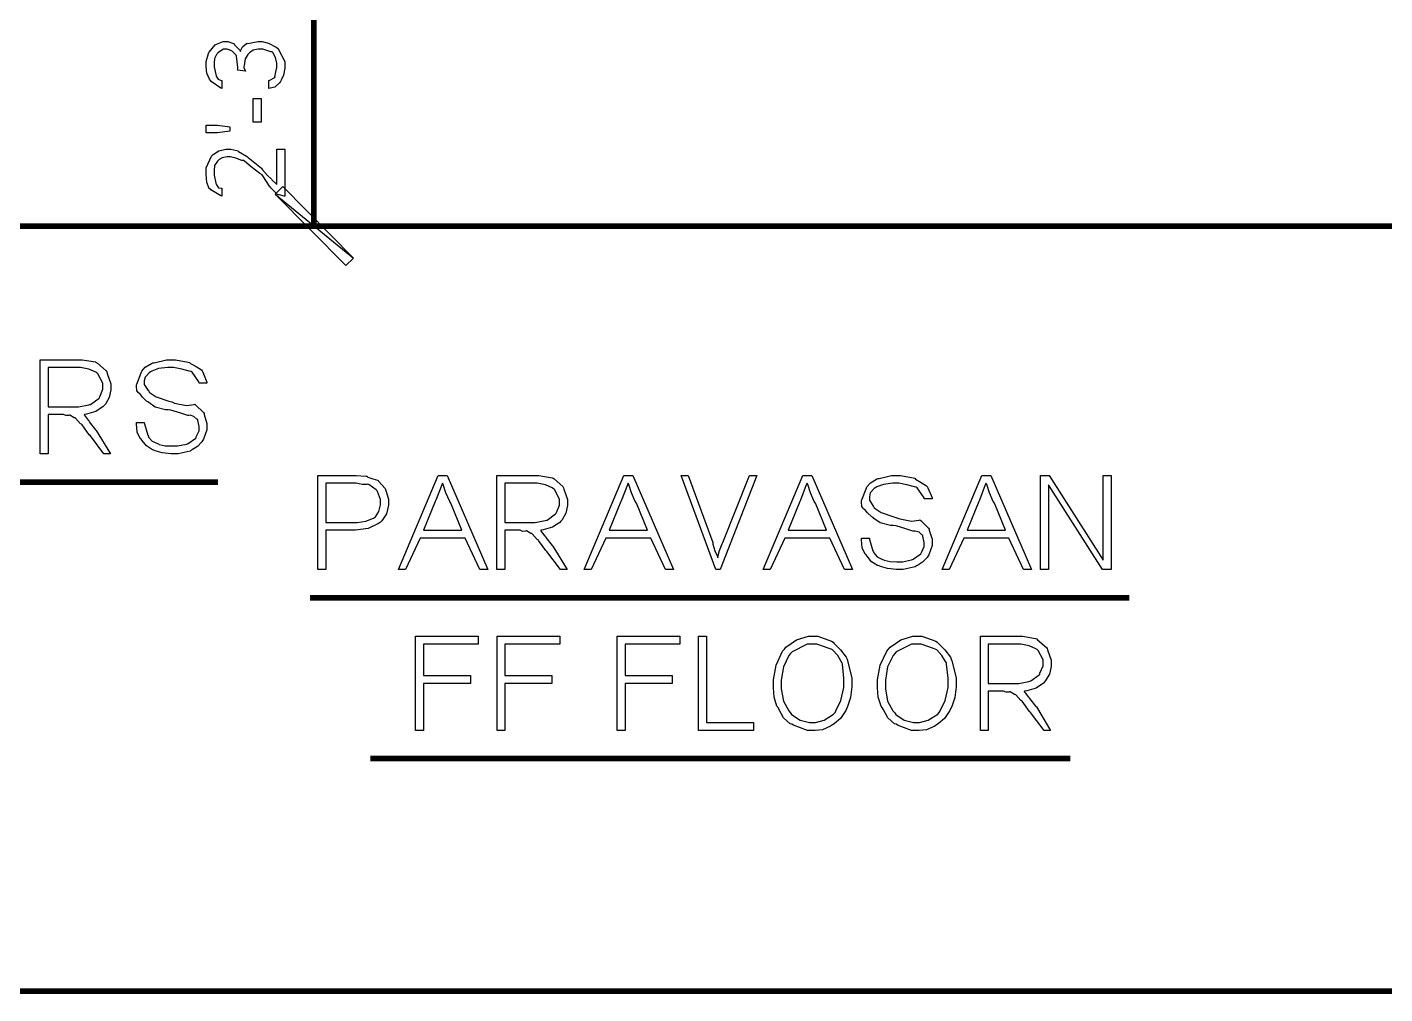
# Model space of a CAD drawing. Extents: x 0.3 to 7.8, y 0.3 to 11.5.
# Drawn here: x 2.834 to 5.239, y 0.3 to 2.012 of the extents above; entities that cross this region are included whole.
import ezdxf

# ---------------------------------------------------------------- set-up
doc = ezdxf.new("R2010")
doc.units = 0
doc.layers.get('0').update_dxf_attribs({"linetype": 'CONTINUOUS'})

msp = doc.modelspace()

# ---------------------------------------------------------------- linework, layer by layer
at = {"color": 5, "const_width": 0.01}
msp.add_lwpolyline([(1.00168, 1.66), (7.03668, 1.66), (7.03668, 10.7116), (1.00168, 10.7116), (1.00168, 1.66)], close=True, dxfattribs=at)
at = {"color": 0, "const_width": 0.01}
msp.add_lwpolyline([(3.34169, 2.11333), (3.34169, 1.66)], dxfattribs=at)
at = {"color": 1}
for points in [[(3.26221, 1.90386), (3.26221, 1.91775), (3.2634, 1.91824), (3.27229, 1.9235), (3.27285, 1.92404), (3.27274, 1.9241), (3.27393, 1.93033), (3.2761, 1.94125), (3.2761, 1.94488), (3.2761, 1.94835), (3.27399, 1.95861), (3.26904, 1.96778), (3.26764, 1.96853), (3.26574, 1.96858), (3.25119, 1.97331), (3.24636, 1.97331), (3.24322, 1.97331), (3.23389, 1.9714), (3.22786, 1.96701), (3.22661, 1.96571), (3.22478, 1.96392), (3.22, 1.95628), (3.21881, 1.94874), (3.21881, 1.94618), (3.21799, 1.94553), (3.21772, 1.94075), (3.22021, 1.93544), (3.22054, 1.93425), (3.20665, 1.93619), (3.20665, 1.93619), (3.20688, 1.93847), (3.20688, 1.93924), (3.20682, 1.94081), (3.20469, 1.96094), (3.20426, 1.96268), (3.20281, 1.96419), (3.19661, 1.97026), (3.18799, 1.97331), (3.18517, 1.97331), (3.18158, 1.97331), (3.17176, 1.96718), (3.17085, 1.96593), (3.16938, 1.96419), (3.16569, 1.95665), (3.16499, 1.94933), (3.16499, 1.94683), (3.16499, 1.942), (3.16786, 1.92882), (3.16846, 1.92751), (3.16872, 1.92557), (3.17236, 1.92003), (3.17768, 1.91812), (3.17887, 1.91775), (3.17887, 1.90386), (3.17665, 1.9044), (3.15967, 1.91635), (3.15847, 1.91818), (3.15662, 1.92003), (3.15201, 1.93078), (3.1511, 1.94233), (3.1511, 1.94618), (3.1511, 1.95144), (3.15489, 1.96565), (3.15565, 1.96724), (3.15603, 1.96821), (3.16689, 1.98118), (3.16824, 1.98199), (3.16928, 1.98215), (3.18115, 1.98719), (3.18517, 1.98719), (3.18901, 1.98719), (3.19937, 1.9834), (3.20057, 1.98264), (3.20107, 1.98113), (3.21094, 1.97086), (3.21164, 1.9694), (3.21169, 1.97049), (3.21539, 1.97743), (3.22206, 1.9834), (3.22358, 1.98394), (3.22478, 1.98361), (3.23329, 1.98508), (3.24289, 1.98719), (3.24615, 1.98719), (3.25, 1.98719), (3.26156, 1.98415), (3.27501, 1.97711), (3.27718, 1.97504), (3.27919, 1.97287), (3.28999, 1.95139), (3.28999, 1.94422), (3.28999, 1.94006), (3.28808, 1.92736), (3.28364, 1.91829), (3.28239, 1.91644), (3.28054, 1.91357), (3.27262, 1.90619), (3.26426, 1.90414), (3.26221, 1.90386)], [(3.24832, 1.8444), (3.23443, 1.8444), (3.23443, 1.88607), (3.24832, 1.88607), (3.24832, 1.8444)], [(3.19276, 1.82813), (3.17085, 1.82508), (3.1511, 1.82508), (3.1511, 1.83897), (3.17085, 1.83897), (3.19276, 1.83572), (3.19276, 1.82813)], [(3.2761, 1.79656), (3.28999, 1.79656), (3.28999, 1.71322), (3.28901, 1.71322), (3.28, 1.71517), (3.27914, 1.7156), (3.27746, 1.71615), (3.26525, 1.72775), (3.26417, 1.72928), (3.26292, 1.73068), (3.25114, 1.74881), (3.24983, 1.75076), (3.24615, 1.7531), (3.23074, 1.76519), (3.21881, 1.77485), (3.21685, 1.77593), (3.21403, 1.77647), (3.20329, 1.78011), (3.19407, 1.78267), (3.19103, 1.78267), (3.1881, 1.78267), (3.17947, 1.78119), (3.17383, 1.77778), (3.17258, 1.77681), (3.17068, 1.77518), (3.1659, 1.76758), (3.16499, 1.75857), (3.16499, 1.75553), (3.16499, 1.75032), (3.16803, 1.736), (3.16868, 1.73469), (3.16894, 1.73296), (3.17258, 1.72808), (3.17731, 1.72711), (3.17887, 1.72711), (3.17887, 1.71322), (3.1766, 1.71354), (3.15944, 1.72418), (3.15826, 1.72601), (3.15647, 1.72683), (3.15196, 1.73742), (3.1511, 1.75119), (3.1511, 1.75575), (3.1511, 1.76318), (3.16049, 1.78369), (3.16237, 1.78549), (3.16325, 1.78711), (3.17344, 1.79346), (3.18599, 1.79656), (3.19015, 1.79656), (3.19433, 1.79656), (3.20546, 1.79383), (3.20688, 1.79329), (3.20817, 1.79194), (3.2225, 1.78413), (3.22401, 1.78288), (3.22521, 1.78168), (3.2461, 1.76471), (3.24875, 1.76247), (3.25092, 1.75956), (3.25982, 1.74972), (3.26594, 1.74393), (3.26676, 1.74294), (3.26714, 1.74186), (3.27528, 1.73426), (3.2761, 1.73361), (3.2761, 1.79656)], [(3.34885, 1.05165), (3.34885, 1.21832), (3.41069, 1.21832), (3.41689, 1.21832), (3.43403, 1.21707), (3.43544, 1.2168), (3.43718, 1.21544), (3.44613, 1.2124), (3.45426, 1.21018), (3.45562, 1.2092), (3.45617, 1.2079), (3.46799, 1.1951), (3.46886, 1.19336), (3.46892, 1.19146), (3.47385, 1.17616), (3.47385, 1.17101), (3.47385, 1.16591), (3.47026, 1.15055), (3.46192, 1.13786), (3.45953, 1.13542), (3.456, 1.13303), (3.43772, 1.12462), (3.41531, 1.12109), (3.40788, 1.12109), (3.36274, 1.12109), (3.36274, 1.05165), (3.34885, 1.05165)], [(3.36274, 1.13498), (3.41351, 1.13498), (3.41857, 1.13498), (3.43386, 1.13726), (3.44754, 1.14258), (3.44933, 1.1441), (3.45079, 1.14491), (3.45688, 1.15419), (3.45996, 1.16634), (3.45996, 1.17036), (3.45996, 1.17556), (3.45469, 1.18978), (3.45367, 1.19119), (3.45199, 1.1926), (3.43907, 1.20226), (3.43739, 1.20269), (3.43582, 1.20199), (3.42725, 1.20247), (3.41661, 1.20443), (3.41308, 1.20443), (3.36274, 1.20443), (3.36274, 1.13498)], [(3.49175, 1.05165), (3.56185, 1.21832), (3.5779, 1.21832), (3.64974, 1.05165), (3.63564, 1.05165), (3.60981, 1.10721), (3.52994, 1.10721), (3.5039, 1.05165), (3.49175, 1.05165)], [(3.53581, 1.12109), (3.60394, 1.12109), (3.58442, 1.16905), (3.58231, 1.17204), (3.57547, 1.18766), (3.57086, 1.20204), (3.56988, 1.20443), (3.56814, 1.20171), (3.55772, 1.17475), (3.55664, 1.17209), (3.53581, 1.12109)], [(3.66596, 1.05165), (3.66596, 1.21832), (3.73172, 1.21832), (3.74018, 1.21832), (3.76361, 1.21436), (3.76557, 1.21354), (3.76725, 1.21202), (3.78282, 1.19868), (3.78401, 1.19662), (3.78456, 1.19412), (3.79096, 1.17584), (3.79096, 1.16971), (3.79096, 1.16509), (3.78803, 1.15126), (3.78136, 1.13976), (3.77946, 1.13759), (3.77735, 1.1352), (3.76454, 1.12663), (3.74804, 1.12169), (3.74408, 1.12109), (3.74354, 1.12044), (3.7506, 1.11133), (3.7519, 1.11046), (3.75261, 1.10829), (3.76383, 1.09407), (3.76514, 1.0931), (3.79031, 1.05165), (3.7786, 1.05165), (3.75472, 1.08333), (3.75265, 1.08534), (3.7399, 1.10319), (3.73888, 1.10438), (3.73753, 1.10471), (3.7284, 1.11469), (3.7276, 1.11523), (3.72629, 1.11518), (3.71847, 1.12001), (3.71761, 1.12023), (3.71642, 1.11947), (3.71143, 1.11925), (3.70692, 1.12109), (3.70546, 1.12109), (3.67985, 1.12109), (3.67985, 1.05165), (3.66596, 1.05165)], [(3.67985, 1.13498), (3.72715, 1.13498), (3.73378, 1.13498), (3.75174, 1.13824), (3.75364, 1.13889), (3.75515, 1.13921), (3.77001, 1.15007), (3.771, 1.15148), (3.77132, 1.15272), (3.77707, 1.16596), (3.77707, 1.17036), (3.77707, 1.17649), (3.76801, 1.19331), (3.76622, 1.19488), (3.76417, 1.19613), (3.75206, 1.2015), (3.73742, 1.20443), (3.73258, 1.20443), (3.67985, 1.20443), (3.67985, 1.13498)], [(3.82069, 1.05165), (3.89079, 1.21832), (3.90685, 1.21832), (3.97868, 1.05165), (3.96457, 1.05165), (3.93875, 1.10721), (3.85889, 1.10721), (3.83285, 1.05165), (3.82069, 1.05165)], [(3.86475, 1.12109), (3.93289, 1.12109), (3.91336, 1.16905), (3.91124, 1.17204), (3.9044, 1.18766), (3.89979, 1.20204), (3.89882, 1.20443), (3.89708, 1.20171), (3.88667, 1.17475), (3.88558, 1.17209), (3.86475, 1.12109)], [(4.05365, 1.05165), (3.99246, 1.21832), (4.00483, 1.21832), (4.04844, 1.09939), (4.04833, 1.09652), (4.05186, 1.08474), (4.05675, 1.0746), (4.05735, 1.07248), (4.05735, 1.07416), (4.06049, 1.08507), (4.06538, 1.09717), (4.06625, 1.09939), (4.11376, 1.21832), (4.12636, 1.21832), (4.06125, 1.05165), (4.05365, 1.05165)], [(4.13781, 1.05165), (4.2079, 1.21832), (4.22396, 1.21832), (4.29579, 1.05165), (4.28168, 1.05165), (4.25586, 1.10721), (4.176, 1.10721), (4.14996, 1.05165), (4.13781, 1.05165)], [(4.18186, 1.12109), (4.25, 1.12109), (4.23047, 1.16905), (4.22835, 1.17204), (4.22151, 1.18766), (4.2169, 1.20204), (4.21593, 1.20443), (4.21419, 1.20171), (4.20378, 1.17475), (4.20269, 1.17209), (4.18186, 1.12109)], [(4.31196, 1.10721), (4.32585, 1.10721), (4.32607, 1.10498), (4.33225, 1.08491), (4.33322, 1.08312), (4.33356, 1.08111), (4.33968, 1.07395), (4.34918, 1.06966), (4.35124, 1.06901), (4.35226, 1.06814), (4.36268, 1.06597), (4.37457, 1.06554), (4.37858, 1.06554), (4.38456, 1.06554), (4.40072, 1.06879), (4.40246, 1.06944), (4.4036, 1.06982), (4.41699, 1.07954), (4.41786, 1.08073), (4.41797, 1.08181), (4.42307, 1.09223), (4.42307, 1.0957), (4.42307, 1.09977), (4.4209, 1.11057), (4.42046, 1.11198), (4.41906, 1.11306), (4.41385, 1.11762), (4.40717, 1.11979), (4.40506, 1.11957), (4.40283, 1.11963), (4.39051, 1.12375), (4.3731, 1.12912), (4.36838, 1.12978), (4.36361, 1.12978), (4.34517, 1.13428), (4.33365, 1.14225), (4.33236, 1.14388), (4.33008, 1.14502), (4.32243, 1.15218), (4.31776, 1.15826), (4.31694, 1.15885), (4.31603, 1.15875), (4.31256, 1.1633), (4.31196, 1.17122), (4.31196, 1.17383), (4.3125, 1.17497), (4.3201, 1.19488), (4.32107, 1.19662), (4.32124, 1.19792), (4.32764, 1.20519), (4.33843, 1.21181), (4.34082, 1.21267), (4.3431, 1.21294), (4.36513, 1.21832), (4.3725, 1.21832), (4.38092, 1.21832), (4.40369, 1.21419), (4.40614, 1.21332), (4.40767, 1.21175), (4.41764, 1.20605), (4.42719, 1.2002), (4.4285, 1.19857), (4.42931, 1.19634), (4.43685, 1.17871), (4.43696, 1.17665), (4.42307, 1.17665), (4.42269, 1.17893), (4.41075, 1.19613), (4.40875, 1.19727), (4.4056, 1.19792), (4.39214, 1.20182), (4.37788, 1.20443), (4.37315, 1.20443), (4.36762, 1.20443), (4.35101, 1.20253), (4.33897, 1.19813), (4.33713, 1.19683), (4.33431, 1.1951), (4.32726, 1.18766), (4.32585, 1.18072), (4.32585, 1.17839), (4.32585, 1.17453), (4.33251, 1.16401), (4.33388, 1.16298), (4.33447, 1.16108), (4.34694, 1.15245), (4.36914, 1.14486), (4.37468, 1.14345), (4.37961, 1.14144), (4.40056, 1.13748), (4.41417, 1.13905), (4.41547, 1.13976), (4.41678, 1.13829), (4.43088, 1.12478), (4.43175, 1.12305), (4.43186, 1.12126), (4.43696, 1.10536), (4.43696, 1.10004), (4.43696, 1.09397), (4.43099, 1.07769), (4.42979, 1.07574), (4.428, 1.07302), (4.42019, 1.0644), (4.4114, 1.05903), (4.40918, 1.05794), (4.4069, 1.05637), (4.38579, 1.05165), (4.37879, 1.05165), (4.37354, 1.05165), (4.35775, 1.05328), (4.34538, 1.05707), (4.34299, 1.05816), (4.34033, 1.0587), (4.32975, 1.06548), (4.32178, 1.07552), (4.32042, 1.07769), (4.31836, 1.07888), (4.31321, 1.09006), (4.31201, 1.10449), (4.31196, 1.10721)], [(4.45492, 1.05165), (4.52501, 1.21832), (4.54107, 1.21832), (4.6129, 1.05165), (4.59879, 1.05165), (4.57297, 1.10721), (4.49311, 1.10721), (4.46707, 1.05165), (4.45492, 1.05165)], [(4.49897, 1.12109), (4.56711, 1.12109), (4.54758, 1.16905), (4.54546, 1.17204), (4.53863, 1.18766), (4.53401, 1.20204), (4.53304, 1.20443), (4.53131, 1.20171), (4.52089, 1.17475), (4.51981, 1.17209), (4.49897, 1.12109)], [(4.62907, 1.05165), (4.62907, 1.21832), (4.64447, 1.21832), (4.74018, 1.06836), (4.74018, 1.21832), (4.75407, 1.21832), (4.75407, 1.05165), (4.73867, 1.05165), (4.64296, 1.20161), (4.64296, 1.05165), (4.62907, 1.05165)], [(3.52186, 0.76671), (3.52186, 0.933376), (3.63297, 0.933376), (3.63297, 0.919488), (3.53575, 0.919488), (3.53575, 0.863932), (3.61908, 0.863932), (3.61908, 0.850043), (3.53575, 0.850043), (3.53575, 0.76671), (3.52186, 0.76671)], [(3.66618, 0.76671), (3.66618, 0.933376), (3.77729, 0.933376), (3.77729, 0.919488), (3.68007, 0.919488), (3.68007, 0.863932), (3.7634, 0.863932), (3.7634, 0.850043), (3.68007, 0.850043), (3.68007, 0.76671), (3.66618, 0.76671)], [(3.87912, 0.76671), (3.87912, 0.933376), (3.99024, 0.933376), (3.99024, 0.919488), (3.89301, 0.919488), (3.89301, 0.863932), (3.97635, 0.863932), (3.97635, 0.850043), (3.89301, 0.850043), (3.89301, 0.76671), (3.87912, 0.76671)], [(4.02344, 0.76671), (4.02344, 0.933376), (4.03733, 0.933376), (4.03733, 0.780599), (4.12067, 0.780599), (4.12067, 0.76671), (4.02344, 0.76671)], [(4.15593, 0.847874), (4.15593, 0.856446), (4.16069, 0.882161), (4.17199, 0.906847), (4.17524, 0.91059), (4.178, 0.914008), (4.19683, 0.927083), (4.21821, 0.933376), (4.22537, 0.933376), (4.23443, 0.933376), (4.2589, 0.924533), (4.26161, 0.922743), (4.26361, 0.920736), (4.27485, 0.909614), (4.28494, 0.896212), (4.28635, 0.893012), (4.28728, 0.889757), (4.29482, 0.85981), (4.29482, 0.849826), (4.29482, 0.843642), (4.29254, 0.824924), (4.28738, 0.809244), (4.28592, 0.80599), (4.28401, 0.801812), (4.27447, 0.787597), (4.26324, 0.778375), (4.26053, 0.776693), (4.25717, 0.774197), (4.24262, 0.767958), (4.22965, 0.76671), (4.22537, 0.76671), (4.21619, 0.76671), (4.1914, 0.775771), (4.18869, 0.777561), (4.1856, 0.778537), (4.17389, 0.789225), (4.16558, 0.804363), (4.16417, 0.807508), (4.16211, 0.809625), (4.15696, 0.825521), (4.15593, 0.842285), (4.15593, 0.847874)], [(4.16982, 0.847439), (4.16982, 0.840169), (4.17372, 0.818251), (4.183, 0.801432), (4.18565, 0.798394), (4.1881, 0.795139), (4.20318, 0.78456), (4.21962, 0.780599), (4.22515, 0.780599), (4.23025, 0.780599), (4.24556, 0.785101), (4.26247, 0.795628), (4.26508, 0.798611), (4.26671, 0.801269), (4.27544, 0.819933), (4.28093, 0.842393), (4.28093, 0.849826), (4.28093, 0.858996), (4.27821, 0.883897), (4.27767, 0.886501), (4.27621, 0.888456), (4.26975, 0.899414), (4.26064, 0.909397), (4.25792, 0.910807), (4.25478, 0.911837), (4.23286, 0.919488), (4.22558, 0.919488), (4.21576, 0.919488), (4.18901, 0.905599), (4.18631, 0.902778), (4.18332, 0.899143), (4.17356, 0.87934), (4.16982, 0.855414), (4.16982, 0.847439)], [(4.3405, 0.847874), (4.3405, 0.856446), (4.34526, 0.882161), (4.35656, 0.906847), (4.35981, 0.91059), (4.36257, 0.914008), (4.3814, 0.927083), (4.40278, 0.933376), (4.40994, 0.933376), (4.419, 0.933376), (4.44347, 0.924533), (4.44618, 0.922743), (4.44819, 0.920736), (4.45942, 0.909614), (4.46951, 0.896212), (4.47092, 0.893012), (4.47185, 0.889757), (4.47939, 0.85981), (4.47939, 0.849826), (4.47939, 0.843642), (4.47711, 0.824924), (4.47194, 0.809244), (4.47049, 0.80599), (4.46858, 0.801812), (4.45904, 0.787597), (4.44781, 0.778375), (4.4451, 0.776693), (4.44174, 0.774197), (4.42719, 0.767958), (4.41422, 0.76671), (4.40994, 0.76671), (4.40076, 0.76671), (4.37597, 0.775771), (4.37326, 0.777561), (4.37017, 0.778537), (4.35846, 0.789225), (4.35015, 0.804363), (4.34874, 0.807508), (4.34668, 0.809625), (4.34153, 0.825521), (4.3405, 0.842285), (4.3405, 0.847874)], [(4.35439, 0.847439), (4.35439, 0.840169), (4.35829, 0.818251), (4.36757, 0.801432), (4.37022, 0.798394), (4.37267, 0.795139), (4.38775, 0.78456), (4.40419, 0.780599), (4.40972, 0.780599), (4.41482, 0.780599), (4.43012, 0.785101), (4.44706, 0.795628), (4.44965, 0.798611), (4.45128, 0.801269), (4.46001, 0.819933), (4.4655, 0.842393), (4.4655, 0.849826), (4.4655, 0.858996), (4.46278, 0.883897), (4.46224, 0.886501), (4.46078, 0.888456), (4.45432, 0.899414), (4.44521, 0.909397), (4.44249, 0.910807), (4.43935, 0.911837), (4.41743, 0.919488), (4.41015, 0.919488), (4.40033, 0.919488), (4.37358, 0.905599), (4.37088, 0.902778), (4.36789, 0.899143), (4.35813, 0.87934), (4.35439, 0.855414), (4.35439, 0.847439)], [(4.52274, 0.76671), (4.52274, 0.933376), (4.58849, 0.933376), (4.59694, 0.933376), (4.62039, 0.929417), (4.62235, 0.928603), (4.62403, 0.927083), (4.6396, 0.913738), (4.64079, 0.911675), (4.64133, 0.909179), (4.64774, 0.890896), (4.64774, 0.884765), (4.64774, 0.880154), (4.64481, 0.866319), (4.63813, 0.854818), (4.63624, 0.852647), (4.63411, 0.850261), (4.62131, 0.841689), (4.60482, 0.836751), (4.60086, 0.836154), (4.60032, 0.835504), (4.60736, 0.826389), (4.60867, 0.825521), (4.60938, 0.823351), (4.62061, 0.809136), (4.6219, 0.80816), (4.64708, 0.76671), (4.63536, 0.76671), (4.61149, 0.798394), (4.60943, 0.800401), (4.59668, 0.818251), (4.59565, 0.819444), (4.59429, 0.819769), (4.58518, 0.829753), (4.58436, 0.830296), (4.58306, 0.83024), (4.57525, 0.835069), (4.57438, 0.835286), (4.57319, 0.834526), (4.56819, 0.83431), (4.56369, 0.836154), (4.56222, 0.836154), (4.53662, 0.836154), (4.53662, 0.76671), (4.52274, 0.76671)], [(4.53662, 0.850043), (4.58393, 0.850043), (4.59056, 0.850043), (4.60851, 0.853299), (4.6104, 0.85395), (4.61193, 0.854275), (4.62679, 0.865126), (4.62776, 0.866536), (4.6281, 0.867785), (4.63385, 0.881022), (4.63385, 0.885417), (4.63385, 0.891547), (4.62478, 0.908365), (4.62299, 0.909939), (4.62093, 0.911187), (4.60883, 0.916558), (4.59418, 0.919488), (4.58936, 0.919488), (4.53662, 0.919488), (4.53662, 0.850043)]]:
    msp.add_lwpolyline(points, close=True, dxfattribs=at)
at = {"color": 0}
for points in [[(3.28668, 1.72999), (3.27333, 1.71669), (3.41168, 1.60335), (3.28668, 1.72999)], [(3.27333, 1.71669), (3.41168, 1.60335), (3.39833, 1.59), (3.27333, 1.71669)]]:
    msp.add_lwpolyline(points, close=True, dxfattribs=at)
at = {"color": 1, "const_width": 0.01}
for points in [[(2.84668, 1.66), (3.39333, 1.66)], [(3.33501, 1.00168), (4.78668, 1.00168)], [(3.44168, 0.716689), (4.68164, 0.716689)], [(0.95166, 0.305012), (6.98665, 0.305012)]]:
    msp.add_lwpolyline(points, dxfattribs=at)
at = {"color": 5}
for points in [[(2.85699, 1.25667), (2.85699, 1.42333), (2.92275, 1.42333), (2.93121, 1.42333), (2.95464, 1.41938), (2.9566, 1.41857), (2.95828, 1.41704), (2.97385, 1.40369), (2.97504, 1.40164), (2.97558, 1.39914), (2.98199, 1.38086), (2.98199, 1.37473), (2.98199, 1.37012), (2.97906, 1.35628), (2.97239, 1.34478), (2.97049, 1.34261), (2.96838, 1.34022), (2.95557, 1.33165), (2.93907, 1.32671), (2.93511, 1.32612), (2.93457, 1.32547), (2.94162, 1.31635), (2.94293, 1.31548), (2.94362, 1.31331), (2.95486, 1.2991), (2.95617, 1.29812), (2.98133, 1.25667), (2.96963, 1.25667), (2.94575, 1.28836), (2.94368, 1.29037), (2.93093, 1.30821), (2.9299, 1.30941), (2.92854, 1.30973), (2.91943, 1.31972), (2.91863, 1.32026), (2.91732, 1.3202), (2.9095, 1.32503), (2.90864, 1.32525), (2.90744, 1.32449), (2.90246, 1.32427), (2.89794, 1.32612), (2.89649, 1.32612), (2.87088, 1.32612), (2.87088, 1.25667), (2.85699, 1.25667)], [(3.02735, 1.31223), (3.04124, 1.31223), (3.04144, 1.31), (3.04764, 1.28993), (3.04861, 1.28814), (3.04893, 1.28613), (3.05507, 1.27897), (3.06456, 1.27468), (3.06662, 1.27403), (3.06765, 1.27317), (3.07807, 1.271), (3.08996, 1.27056), (3.09397, 1.27056), (3.09993, 1.27056), (3.1161, 1.27382), (3.11783, 1.27447), (3.11897, 1.27485), (3.13238, 1.28456), (3.13325, 1.28575), (3.13336, 1.28684), (3.13846, 1.29725), (3.13846, 1.30073), (3.13846, 1.3048), (3.13629, 1.31559), (3.13585, 1.317), (3.13444, 1.31809), (3.12924, 1.32265), (3.12256, 1.32482), (3.12044, 1.3246), (3.11822, 1.32465), (3.1059, 1.32878), (3.08849, 1.33415), (3.08376, 1.3348), (3.079, 1.3348), (3.06054, 1.3393), (3.04904, 1.34728), (3.04775, 1.3489), (3.04546, 1.35004), (3.03782, 1.35721), (3.03315, 1.36328), (3.03233, 1.36388), (3.03142, 1.36377), (3.02794, 1.36833), (3.02735, 1.37625), (3.02735, 1.37885), (3.02789, 1.37999), (3.03549, 1.3999), (3.03646, 1.40164), (3.03662, 1.40294), (3.04303, 1.41021), (3.05382, 1.41683), (3.05621, 1.41769), (3.05849, 1.41797), (3.08051, 1.42333), (3.08789, 1.42333), (3.09631, 1.42333), (3.11908, 1.41922), (3.12153, 1.41835), (3.12304, 1.41678), (3.13303, 1.41108), (3.14258, 1.40522), (3.14387, 1.4036), (3.14469, 1.40136), (3.15224, 1.38373), (3.15235, 1.38167), (3.13846, 1.38167), (3.13807, 1.38395), (3.12614, 1.40115), (3.12414, 1.40229), (3.12099, 1.40294), (3.10753, 1.40685), (3.09326, 1.40944), (3.08854, 1.40944), (3.08301, 1.40944), (3.0664, 1.40756), (3.05436, 1.40315), (3.05251, 1.40186), (3.04969, 1.40012), (3.04264, 1.39268), (3.04124, 1.38574), (3.04124, 1.38341), (3.04124, 1.37956), (3.0479, 1.36903), (3.04926, 1.368), (3.04986, 1.3661), (3.06233, 1.35748), (3.08453, 1.34988), (3.09006, 1.34847), (3.095, 1.34646), (3.11594, 1.3425), (3.12956, 1.34408), (3.13086, 1.34478), (3.13217, 1.34332), (3.14626, 1.32981), (3.14714, 1.32807), (3.14725, 1.32628), (3.15235, 1.31038), (3.15235, 1.30507), (3.15235, 1.29899), (3.14638, 1.28272), (3.14518, 1.28076), (3.14339, 1.27805), (3.13558, 1.26942), (3.12679, 1.26405), (3.12457, 1.26297), (3.12229, 1.26139), (3.10118, 1.25667), (3.09418, 1.25667), (3.08892, 1.25667), (3.07314, 1.2583), (3.06076, 1.2621), (3.05838, 1.26318), (3.05572, 1.26373), (3.04514, 1.27051), (3.03717, 1.28054), (3.03581, 1.28272), (3.03375, 1.28391), (3.0286, 1.29508), (3.0274, 1.30952), (3.02735, 1.31223)], [(2.87088, 1.34001), (2.91818, 1.34001), (2.92481, 1.34001), (2.94276, 1.34326), (2.94467, 1.34391), (2.94618, 1.34424), (2.96104, 1.35509), (2.96203, 1.3565), (2.96235, 1.35775), (2.9681, 1.37098), (2.9681, 1.37538), (2.9681, 1.38151), (2.95904, 1.39833), (2.95725, 1.3999), (2.95518, 1.40115), (2.94308, 1.40653), (2.92844, 1.40944), (2.92361, 1.40944), (2.87088, 1.40944), (2.87088, 1.34001)]]:
    msp.add_lwpolyline(points, close=True, dxfattribs=at)
at = {"color": 5, "const_width": 0.01}
msp.add_lwpolyline([(0.995008, 1.20665), (3.17165, 1.20665)], dxfattribs=at)

doc.saveas('drawing.dxf')
